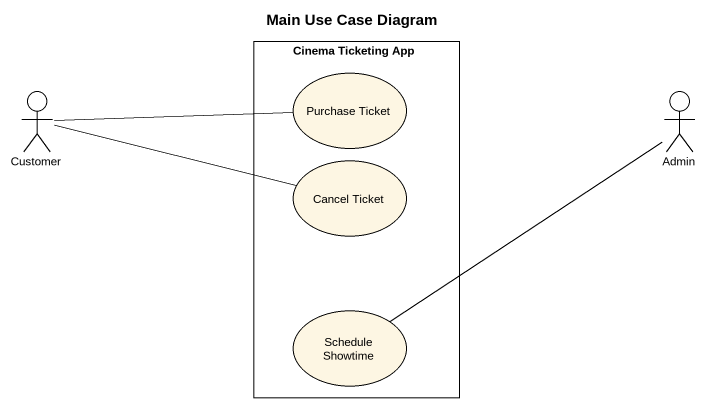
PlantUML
@startuml
title Main Use Case Diagram
rectangle "Cinema Ticketing App" as Cinema_Ticketing_App {
  usecase "Purchase Ticket" as Purchase_Ticket
  usecase "Cancel Ticket" as Cancel_Ticket
  usecase "Schedule Showtime" as Schedule_Showtime
}
actor Customer
actor Admin
Customer -right- Purchase_Ticket
Customer -right- Cancel_Ticket
Admin -- Schedule_Showtime
@enduml
